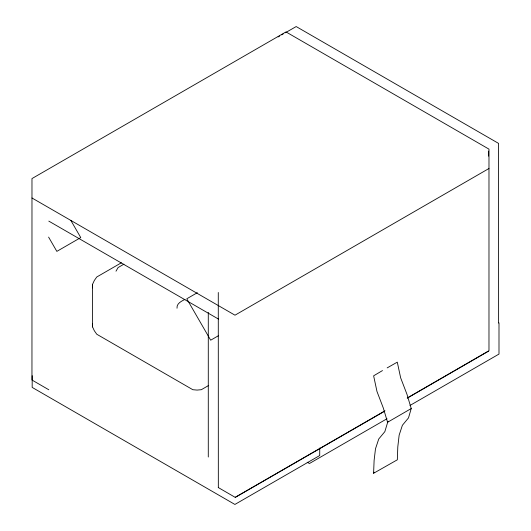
<?xml version="1.0" encoding="UTF-8"?>
<svg xmlns="http://www.w3.org/2000/svg" width="531" height="531" viewBox="0 0 531 531"><rect width="100%" height="100%" fill="white"/><g stroke="black" fill="none" stroke-linecap="round" stroke-linejoin="round"><path stroke-width="0.8" d="M208.703 385.44L201.302 389.714L197.074 390.079L192.846 389.714L96.775 334.245L94.339 330.767L92.547 326.923L92.547 323.352M92.547 287.882L92.547 284.311L94.339 280.461L96.775 276.99L121.413 262.765M498.616 323.074L498.576 143.403L296.185 26.557L285.293 32.796M387.165 367.89L397.294 362.149L400.646 377.82L406.952 394.241L411.226 408.551L408.498 417.904L402.385 425.278L399.146 435.154L397.799 446.876L397.334 459.8L373.598 473.274L374.109 460.443L375.483 448.814L378.736 439.004L384.842 431.643L388.002 421.176M373.598 473.274L374.01 472.152M115.99 271.195L118.101 267.538L123.949 264.159M488.978 168.5L234.987 315.188L31.96 197.977M488.474 351.217L407.39 398.077M218.281 292.481L218.334 487.657M32.205 375.682L32.172 387.404L234.901 504.443L319.715 455.532L319.755 448.018M411.226 408.551L387.564 422.271L383.282 407.934L376.977 391.493L373.625 375.815L382.499 370.572M278.111 36.944L279.578 36.095M281.702 34.867L283.169 34.017M184.98 299.391C181.476 301.17 176.491 303.48 177.015 308.219M197.326 292.7L186.773 298.794L210.681 340.198L218.42 335.731M385.002 410.808L235.153 497.321L218.261 487.531M407.191 397.998L488.978 350.725L488.978 149.138L285.997 31.92L31.979 178.575L31.96 380.01L48.812 389.767M384.477 411.306L235.24 497.421M387.013 418.727L309.454 463.503L307.19 462.242M409.952 405.478L498.994 354.071L498.994 322.848M48.812 221.128L218.599 319.151M70.855 220.445L80.752 237.576L56.844 251.382L48.6 237.105M488.626 151.149L488.639 156.127M208.285 312.374L208.285 457.018M92.547 284.311L92.547 326.923"/></g></svg>
